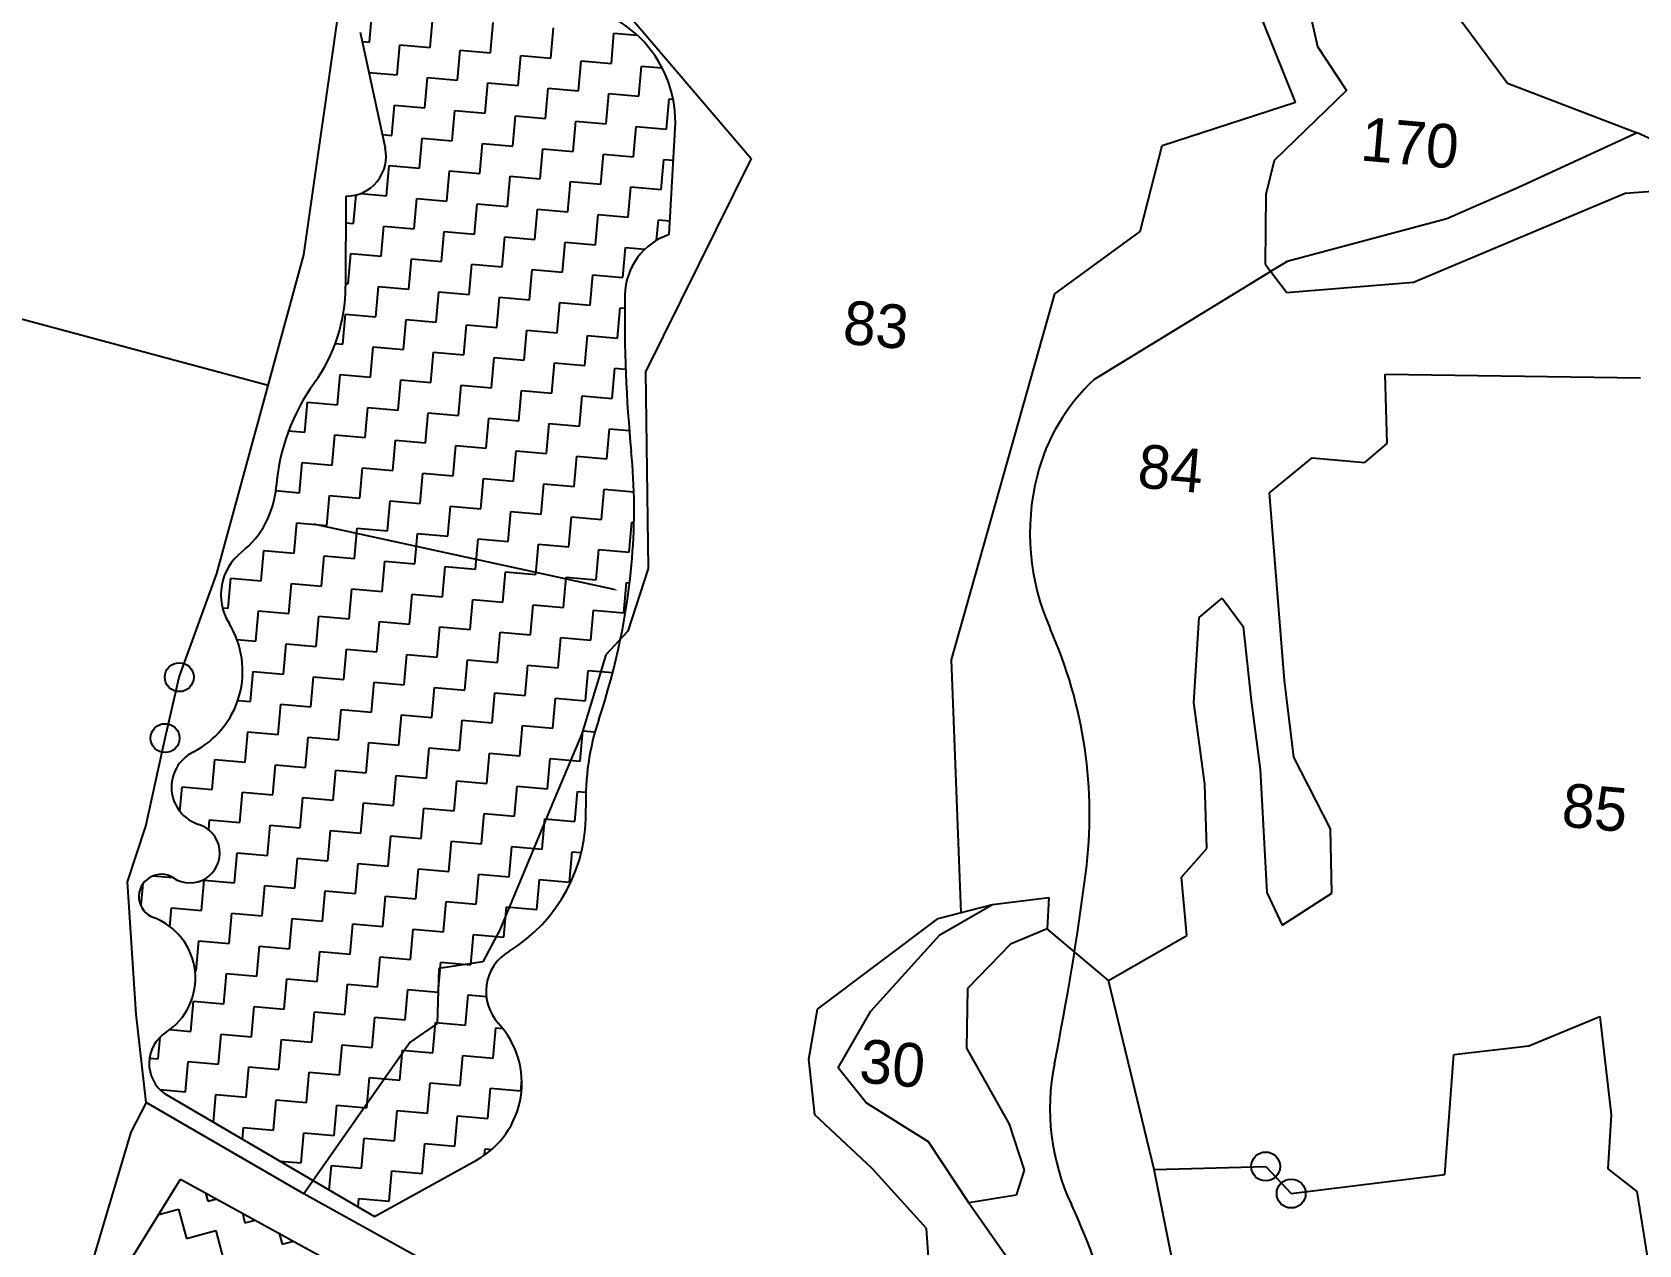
# Model space of a CAD drawing. Header units: metres. Extents: x 333510 to 337908, y 1785719 to 1790014.
# Drawn here: x 335626 to 336291, y 1789031 to 1789532 of the extents above; entities that cross this region are included whole.
import ezdxf

# ---------------------------------------------------------------- set-up
doc = ezdxf.new("R2010")
doc.units = ezdxf.units.M
doc.header["$MEASUREMENT"] = 0
for name, color, linetype in [('LINE_WATER', 4, 'Continuous'), ('OFF', 1, 'Continuous'), ('POLY_HATCH', 12, 'Continuous'), ('POLY_PARCEL', 6, 'Continuous'), ('POLY_WATER', 4, 'Continuous'), ('SYM_ARROW', 1, 'Continuous'), ('TEXT_PARCEL', 7, 'Continuous')]:
    doc.layers.add(name, color=color, linetype=linetype)
doc.styles.add('TEXT_MAP', font='', dxfattribs={"height": 0.3})
doc.styles.get('TEXT_MAP').set_extended_font_data('Kruti Dev 050')

msp = doc.modelspace()

# ---------------------------------------------------------------- linework, layer by layer
for centre in [(335687.18, 1789265.39), (335681.28, 1789240.19), (336136.29, 1789063.13), (336146.83, 1789051.96)]:
    msp.add_circle(centre, 5.98)
at = {"layer": 'LINE_WATER'}
msp.add_line((336065.52, 1789388.53), (336138.31, 1789433.04), dxfattribs=at)
for centre, radius, start, end in [((336120.69, 1789328.69), 81.39, 132.67485, 165.88603), ((336135.83, 1789324.89), 97, 165.88603, 203.96082), ((335874.33, 1789208.67), 189.16, 352.66423, 23.96082), ((334934.03, 1789329.73), 1137.22, 348.63047, 352.66423), ((336140.48, 1789087.13), 93.38, 168.63047, 205.1546), ((335828.84, 1788940.79), 250.91, 0.56512, 25.1546)]:
    msp.add_arc(centre, radius, start, end, dxfattribs=at)
at = {"layer": 'OFF'}
for p, q in [((336144.91, 1789424.43), (336138.31, 1789433.04)), ((336013.53, 1789048.04), (336039.5, 1789011.34))]:
    msp.add_line(p, q, dxfattribs=at)
at = {"layer": 'POLY_HATCH', "linetype": 'Continuous'}
for p, q in [((335765.83, 1789527.95), (335766.94, 1789540.44)), ((335790.82, 1789525.74), (335791.92, 1789538.24)), ((335815.81, 1789523.54), (335816.91, 1789536.03)), ((335840.8, 1789521.34), (335841.9, 1789533.83)), ((335865.78, 1789519.13), (335866.88, 1789531.63)), ((335866.88, 1789531.63), (335876.49, 1789530.78)), ((335762.81, 1789528.21), (335765.83, 1789527.95)), ((335777.23, 1789514.35), (335778.33, 1789526.85)), ((335778.33, 1789526.85), (335790.82, 1789525.74)), ((335802.21, 1789512.15), (335803.31, 1789524.64)), ((335803.31, 1789524.64), (335815.81, 1789523.54)), ((335827.2, 1789509.95), (335828.3, 1789522.44)), ((335828.3, 1789522.44), (335840.8, 1789521.34)), ((335765.58, 1789515.38), (335777.23, 1789514.35)), ((335852.19, 1789507.74), (335853.29, 1789520.24)), ((335853.29, 1789520.24), (335865.78, 1789519.13)), ((335877.17, 1789505.54), (335878.28, 1789518.03)), ((335878.28, 1789518.03), (335886.78, 1789517.28)), ((335788.62, 1789500.76), (335789.72, 1789513.25)), ((335789.72, 1789513.25), (335802.21, 1789512.15)), ((335813.6, 1789498.55), (335814.71, 1789511.05)), ((335814.71, 1789511.05), (335827.2, 1789509.95)), ((335838.59, 1789496.35), (335839.69, 1789508.84)), ((335839.69, 1789508.84), (335852.19, 1789507.74)), ((335863.58, 1789494.15), (335864.68, 1789506.64)), ((335864.68, 1789506.64), (335877.17, 1789505.54)), ((335888.57, 1789491.94), (335889.67, 1789504.44)), ((335889.67, 1789504.44), (335891.31, 1789504.29)), ((335775.02, 1789489.36), (335776.12, 1789501.86)), ((335776.12, 1789501.86), (335788.62, 1789500.76)), ((335800.01, 1789487.16), (335801.11, 1789499.66)), ((335801.11, 1789499.66), (335813.6, 1789498.55)), ((335825, 1789484.96), (335826.1, 1789497.45)), ((335826.1, 1789497.45), (335838.59, 1789496.35)), ((335771.1, 1789489.71), (335775.02, 1789489.36)), ((335849.98, 1789482.76), (335851.09, 1789495.25)), ((335851.09, 1789495.25), (335863.58, 1789494.15)), ((335874.97, 1789480.55), (335876.07, 1789493.05)), ((335876.07, 1789493.05), (335888.57, 1789491.94)), ((335786.41, 1789475.77), (335787.52, 1789488.26)), ((335787.52, 1789488.26), (335800.01, 1789487.16)), ((335811.4, 1789473.57), (335812.5, 1789486.06)), ((335812.5, 1789486.06), (335825, 1789484.96)), ((335836.39, 1789471.36), (335837.49, 1789483.86)), ((335837.49, 1789483.86), (335849.98, 1789482.76)), ((335772.82, 1789464.38), (335773.92, 1789476.87)), ((335773.92, 1789476.87), (335786.41, 1789475.77)), ((335861.38, 1789469.16), (335862.48, 1789481.65)), ((335862.48, 1789481.65), (335874.97, 1789480.55)), ((335886.36, 1789466.96), (335887.47, 1789479.45)), ((335887.47, 1789479.45), (335891.44, 1789479.1)), ((335797.81, 1789462.17), (335798.91, 1789474.67)), ((335798.91, 1789474.67), (335811.4, 1789473.57)), ((335822.79, 1789459.97), (335823.9, 1789472.46)), ((335823.9, 1789472.46), (335836.39, 1789471.36)), ((335847.78, 1789457.77), (335848.88, 1789470.26)), ((335848.88, 1789470.26), (335861.38, 1789469.16)), ((335759.22, 1789452.99), (335760.26, 1789464.75)), ((335762.07, 1789465.33), (335772.82, 1789464.38)), ((335784.21, 1789450.78), (335785.31, 1789463.28)), ((335785.31, 1789463.28), (335797.81, 1789462.17)), ((335872.77, 1789455.56), (335873.87, 1789468.06)), ((335873.87, 1789468.06), (335886.36, 1789466.96)), ((335809.2, 1789448.58), (335810.3, 1789461.07)), ((335810.3, 1789461.07), (335822.79, 1789459.97)), ((335834.19, 1789446.38), (335835.29, 1789458.87)), ((335835.29, 1789458.87), (335847.78, 1789457.77)), ((335859.17, 1789444.17), (335860.27, 1789456.67)), ((335860.27, 1789456.67), (335872.77, 1789455.56)), ((335755.98, 1789453.27), (335759.22, 1789452.99)), ((335770.62, 1789439.39), (335771.72, 1789451.88)), ((335771.72, 1789451.88), (335784.21, 1789450.78)), ((335795.6, 1789437.19), (335796.7, 1789449.68)), ((335796.7, 1789449.68), (335809.2, 1789448.58)), ((335884.51, 1789445.97), (335885.26, 1789454.46)), ((335885.26, 1789454.46), (335890.06, 1789454.04)), ((335820.59, 1789434.98), (335821.69, 1789447.48)), ((335821.69, 1789447.48), (335834.19, 1789446.38)), ((335845.58, 1789432.78), (335846.68, 1789445.27)), ((335846.68, 1789445.27), (335859.17, 1789444.17)), ((335870.57, 1789430.58), (335871.67, 1789443.07)), ((335871.67, 1789443.07), (335879.73, 1789442.36)), ((335757.02, 1789428), (335758.12, 1789440.49)), ((335758.12, 1789440.49), (335770.62, 1789439.39)), ((335782.01, 1789425.8), (335783.11, 1789438.29)), ((335783.11, 1789438.29), (335795.6, 1789437.19)), ((335807, 1789423.59), (335808.1, 1789436.09)), ((335808.1, 1789436.09), (335820.59, 1789434.98)), ((335831.98, 1789421.39), (335833.08, 1789433.88)), ((335833.08, 1789433.88), (335845.58, 1789432.78)), ((335856.97, 1789419.19), (335858.07, 1789431.68)), ((335858.07, 1789431.68), (335870.57, 1789430.58)), ((335755.92, 1789428.1), (335757.02, 1789428)), ((335768.41, 1789414.4), (335769.51, 1789426.9)), ((335769.51, 1789426.9), (335782.01, 1789425.8)), ((335793.4, 1789412.2), (335794.5, 1789424.69)), ((335794.5, 1789424.69), (335807, 1789423.59)), ((335818.39, 1789410), (335819.49, 1789422.49)), ((335819.49, 1789422.49), (335831.98, 1789421.39)), ((335843.37, 1789407.79), (335844.48, 1789420.29)), ((335844.48, 1789420.29), (335856.97, 1789419.19)), ((335868.36, 1789405.59), (335869.46, 1789418.08)), ((335869.46, 1789418.08), (335871.31, 1789417.92)), ((335754.82, 1789403.01), (335755.92, 1789415.5)), ((335755.92, 1789415.5), (335768.41, 1789414.4)), ((335779.81, 1789400.81), (335780.91, 1789413.3)), ((335780.91, 1789413.3), (335793.4, 1789412.2)), ((335804.79, 1789398.6), (335805.89, 1789411.1)), ((335805.89, 1789411.1), (335818.39, 1789410)), ((335751.65, 1789403.29), (335754.82, 1789403.01)), ((335829.78, 1789396.4), (335830.88, 1789408.9)), ((335830.88, 1789408.9), (335843.37, 1789407.79)), ((335854.77, 1789394.2), (335855.87, 1789406.69)), ((335855.87, 1789406.69), (335868.36, 1789405.59)), ((335766.21, 1789389.42), (335767.31, 1789401.91)), ((335767.31, 1789401.91), (335779.81, 1789400.81)), ((335791.2, 1789387.21), (335792.3, 1789399.71)), ((335792.3, 1789399.71), (335804.79, 1789398.6)), ((335816.18, 1789385.01), (335817.29, 1789397.5)), ((335817.29, 1789397.5), (335829.78, 1789396.4)), ((335752.61, 1789378.02), (335753.72, 1789390.52)), ((335753.72, 1789390.52), (335766.21, 1789389.42)), ((335841.17, 1789382.81), (335842.27, 1789395.3)), ((335842.27, 1789395.3), (335854.77, 1789394.2)), ((335866.16, 1789380.6), (335867.26, 1789393.1)), ((335867.26, 1789393.1), (335871.68, 1789392.71)), ((335777.6, 1789375.82), (335778.7, 1789388.31)), ((335778.7, 1789388.31), (335791.2, 1789387.21)), ((335802.59, 1789373.62), (335803.69, 1789386.11)), ((335803.69, 1789386.11), (335816.18, 1789385.01)), ((335827.58, 1789371.41), (335828.68, 1789383.91)), ((335828.68, 1789383.91), (335841.17, 1789382.81)), ((335739.02, 1789366.63), (335740.12, 1789379.13)), ((335740.12, 1789379.13), (335752.61, 1789378.02)), ((335764.01, 1789364.43), (335765.11, 1789376.92)), ((335765.11, 1789376.92), (335777.6, 1789375.82)), ((335852.56, 1789369.21), (335853.67, 1789381.7)), ((335853.67, 1789381.7), (335866.16, 1789380.6)), ((335788.99, 1789362.23), (335790.1, 1789374.72)), ((335790.1, 1789374.72), (335802.59, 1789373.62)), ((335813.98, 1789360.02), (335815.08, 1789372.52)), ((335815.08, 1789372.52), (335827.58, 1789371.41)), ((335838.97, 1789357.82), (335840.07, 1789370.31)), ((335840.07, 1789370.31), (335852.56, 1789369.21)), ((335732.38, 1789367.22), (335739.02, 1789366.63)), ((335750.41, 1789353.04), (335751.51, 1789365.53)), ((335751.51, 1789365.53), (335764.01, 1789364.43)), ((335775.4, 1789350.83), (335776.5, 1789363.33)), ((335776.5, 1789363.33), (335788.99, 1789362.23)), ((335863.96, 1789355.62), (335865.06, 1789368.11)), ((335865.06, 1789368.11), (335873.21, 1789367.39)), ((335800.39, 1789348.63), (335801.49, 1789361.12)), ((335801.49, 1789361.12), (335813.98, 1789360.02)), ((335825.37, 1789346.43), (335826.47, 1789358.92)), ((335826.47, 1789358.92), (335838.97, 1789357.82)), ((335850.36, 1789344.22), (335851.46, 1789356.72)), ((335851.46, 1789356.72), (335863.96, 1789355.62)), ((335736.82, 1789341.64), (335737.92, 1789354.14)), ((335737.92, 1789354.14), (335750.41, 1789353.04)), ((335761.8, 1789339.44), (335762.91, 1789351.94)), ((335762.91, 1789351.94), (335775.4, 1789350.83)), ((335786.79, 1789337.24), (335787.89, 1789349.73)), ((335787.89, 1789349.73), (335800.39, 1789348.63)), ((335811.78, 1789335.04), (335812.88, 1789347.53)), ((335812.88, 1789347.53), (335825.37, 1789346.43)), ((335836.77, 1789332.83), (335837.87, 1789345.33)), ((335837.87, 1789345.33), (335850.36, 1789344.22)), ((335861.75, 1789330.63), (335862.85, 1789343.12)), ((335862.85, 1789343.12), (335875.09, 1789342.04)), ((335727.09, 1789342.5), (335736.82, 1789341.64)), ((335748.21, 1789328.05), (335749.31, 1789340.54)), ((335749.31, 1789340.54), (335761.8, 1789339.44)), ((335773.2, 1789325.85), (335774.3, 1789338.34)), ((335774.3, 1789338.34), (335786.79, 1789337.24)), ((335798.18, 1789323.64), (335799.28, 1789336.14)), ((335799.28, 1789336.14), (335811.78, 1789335.04)), ((335823.17, 1789321.44), (335824.27, 1789333.93)), ((335824.27, 1789333.93), (335836.77, 1789332.83)), ((335848.16, 1789319.24), (335849.26, 1789331.73)), ((335849.26, 1789331.73), (335861.75, 1789330.63)), ((335873.14, 1789317.03), (335874.25, 1789329.53)), ((335874.25, 1789329.53), (335875.15, 1789329.45)), ((335734.61, 1789316.66), (335735.71, 1789329.15)), ((335735.71, 1789329.15), (335748.21, 1789328.05)), ((335759.6, 1789314.45), (335760.7, 1789326.95)), ((335760.7, 1789326.95), (335773.2, 1789325.85)), ((335784.59, 1789312.25), (335785.69, 1789324.74)), ((335785.69, 1789324.74), (335798.18, 1789323.64)), ((335721.02, 1789305.27), (335722.12, 1789317.76)), ((335722.12, 1789317.76), (335734.61, 1789316.66)), ((335809.57, 1789310.05), (335810.68, 1789322.54)), ((335810.68, 1789322.54), (335823.17, 1789321.44)), ((335834.56, 1789307.84), (335835.66, 1789320.34)), ((335835.66, 1789320.34), (335848.16, 1789319.24)), ((335859.55, 1789305.64), (335860.65, 1789318.14)), ((335860.65, 1789318.14), (335873.14, 1789317.03)), ((335746.01, 1789303.06), (335747.11, 1789315.56)), ((335747.11, 1789315.56), (335759.6, 1789314.45)), ((335770.99, 1789300.86), (335772.09, 1789313.35)), ((335772.09, 1789313.35), (335784.59, 1789312.25)), ((335795.98, 1789298.66), (335797.08, 1789311.15)), ((335797.08, 1789311.15), (335809.57, 1789310.05)), ((335707.42, 1789293.87), (335708.52, 1789306.37)), ((335708.52, 1789306.37), (335721.02, 1789305.27)), ((335732.41, 1789291.67), (335733.51, 1789304.16)), ((335733.51, 1789304.16), (335746.01, 1789303.06)), ((335820.97, 1789296.45), (335822.07, 1789308.95)), ((335822.07, 1789308.95), (335834.56, 1789307.84)), ((335845.95, 1789294.25), (335847.06, 1789306.74)), ((335847.06, 1789306.74), (335859.55, 1789305.64)), ((335870.94, 1789292.05), (335872.04, 1789304.54)), ((335872.04, 1789304.54), (335873.34, 1789304.43)), ((335757.4, 1789289.47), (335758.5, 1789301.96)), ((335758.5, 1789301.96), (335770.99, 1789300.86)), ((335782.38, 1789287.26), (335783.49, 1789299.76)), ((335783.49, 1789299.76), (335795.98, 1789298.66)), ((335807.37, 1789285.06), (335808.47, 1789297.55)), ((335808.47, 1789297.55), (335820.97, 1789296.45)), ((335705.04, 1789294.08), (335707.42, 1789293.87)), ((335718.81, 1789280.28), (335719.92, 1789292.77)), ((335719.92, 1789292.77), (335732.41, 1789291.67)), ((335743.8, 1789278.07), (335744.9, 1789290.57)), ((335744.9, 1789290.57), (335757.4, 1789289.47)), ((335832.36, 1789282.86), (335833.46, 1789295.35)), ((335833.46, 1789295.35), (335845.95, 1789294.25)), ((335857.35, 1789280.65), (335858.45, 1789293.15)), ((335858.45, 1789293.15), (335870.94, 1789292.05)), ((335768.79, 1789275.87), (335769.89, 1789288.37)), ((335769.89, 1789288.37), (335782.38, 1789287.26)), ((335793.78, 1789273.67), (335794.88, 1789286.16)), ((335794.88, 1789286.16), (335807.37, 1789285.06)), ((335818.76, 1789271.47), (335819.87, 1789283.96)), ((335819.87, 1789283.96), (335832.36, 1789282.86)), ((335711.02, 1789280.97), (335718.81, 1789280.28)), ((335730.21, 1789266.68), (335731.31, 1789279.18)), ((335731.31, 1789279.18), (335743.8, 1789278.07)), ((335755.19, 1789264.48), (335756.3, 1789276.97)), ((335756.3, 1789276.97), (335768.79, 1789275.87)), ((335843.75, 1789269.26), (335844.85, 1789281.76)), ((335844.85, 1789281.76), (335857.35, 1789280.65)), ((335780.18, 1789262.28), (335781.28, 1789274.77)), ((335781.28, 1789274.77), (335793.78, 1789273.67)), ((335805.17, 1789260.07), (335806.27, 1789272.57)), ((335806.27, 1789272.57), (335818.76, 1789271.47)), ((335830.16, 1789257.87), (335831.26, 1789270.36)), ((335831.26, 1789270.36), (335843.75, 1789269.26)), ((335716.61, 1789255.29), (335717.71, 1789267.78)), ((335717.71, 1789267.78), (335730.21, 1789266.68)), ((335741.6, 1789253.09), (335742.7, 1789265.58)), ((335742.7, 1789265.58), (335755.19, 1789264.48)), ((335766.59, 1789250.88), (335767.69, 1789263.38)), ((335767.69, 1789263.38), (335780.18, 1789262.28)), ((335855.14, 1789255.67), (335856.24, 1789268.16)), ((335856.24, 1789268.16), (335866.35, 1789267.27)), ((335791.57, 1789248.68), (335792.67, 1789261.17)), ((335792.67, 1789261.17), (335805.17, 1789260.07)), ((335816.56, 1789246.48), (335817.66, 1789258.97)), ((335817.66, 1789258.97), (335830.16, 1789257.87)), ((335841.55, 1789244.27), (335842.65, 1789256.77)), ((335842.65, 1789256.77), (335855.14, 1789255.67)), ((335711.35, 1789255.75), (335716.61, 1789255.29)), ((335728, 1789241.7), (335729.11, 1789254.19)), ((335729.11, 1789254.19), (335741.6, 1789253.09)), ((335752.99, 1789239.49), (335754.09, 1789251.99)), ((335754.09, 1789251.99), (335766.59, 1789250.88)), ((335777.98, 1789237.29), (335779.08, 1789249.78)), ((335779.08, 1789249.78), (335791.57, 1789248.68)), ((335802.97, 1789235.09), (335804.07, 1789247.58)), ((335804.07, 1789247.58), (335816.56, 1789246.48)), ((335827.95, 1789232.88), (335829.05, 1789245.38)), ((335829.05, 1789245.38), (335841.55, 1789244.27)), ((335852.94, 1789230.68), (335854.04, 1789243.17)), ((335854.04, 1789243.17), (335859, 1789242.74)), ((335714.41, 1789230.3), (335715.51, 1789242.8)), ((335715.51, 1789242.8), (335728, 1789241.7)), ((335739.4, 1789228.1), (335740.5, 1789240.59)), ((335740.5, 1789240.59), (335752.99, 1789239.49)), ((335764.38, 1789225.9), (335765.48, 1789238.39)), ((335765.48, 1789238.39), (335777.98, 1789237.29)), ((335700.81, 1789218.91), (335701.91, 1789231.41)), ((335701.91, 1789231.41), (335714.41, 1789230.3)), ((335789.37, 1789223.69), (335790.47, 1789236.19)), ((335790.47, 1789236.19), (335802.97, 1789235.09)), ((335814.36, 1789221.49), (335815.46, 1789233.98)), ((335815.46, 1789233.98), (335827.95, 1789232.88)), ((335839.34, 1789219.29), (335840.45, 1789231.78)), ((335840.45, 1789231.78), (335852.94, 1789230.68)), ((335725.8, 1789216.71), (335726.9, 1789229.2)), ((335726.9, 1789229.2), (335739.4, 1789228.1)), ((335750.79, 1789214.51), (335751.89, 1789227)), ((335751.89, 1789227), (335764.38, 1789225.9)), ((335775.77, 1789212.3), (335776.88, 1789224.8)), ((335776.88, 1789224.8), (335789.37, 1789223.69)), ((335687.43, 1789209.9), (335688.32, 1789220.01)), ((335688.32, 1789220.01), (335700.81, 1789218.91)), ((335712.21, 1789205.32), (335713.31, 1789217.81)), ((335713.31, 1789217.81), (335725.8, 1789216.71)), ((335800.76, 1789210.1), (335801.86, 1789222.59)), ((335801.86, 1789222.59), (335814.36, 1789221.49)), ((335825.75, 1789207.9), (335826.85, 1789220.39)), ((335826.85, 1789220.39), (335839.34, 1789219.29)), ((335850.74, 1789205.69), (335851.84, 1789218.19)), ((335851.84, 1789218.19), (335855.26, 1789217.88)), ((335737.19, 1789203.11), (335738.29, 1789215.61)), ((335738.29, 1789215.61), (335750.79, 1789214.51)), ((335762.18, 1789200.91), (335763.28, 1789213.4)), ((335763.28, 1789213.4), (335775.77, 1789212.3)), ((335787.17, 1789198.71), (335788.27, 1789211.2)), ((335788.27, 1789211.2), (335800.76, 1789210.1)), ((335699.35, 1789202.31), (335699.71, 1789206.42)), ((335699.71, 1789206.42), (335712.21, 1789205.32)), ((335723.6, 1789191.72), (335724.7, 1789204.21)), ((335724.7, 1789204.21), (335737.19, 1789203.11)), ((335812.15, 1789196.5), (335813.26, 1789209)), ((335813.26, 1789209), (335825.75, 1789207.9)), ((335837.14, 1789194.3), (335838.24, 1789206.79)), ((335838.24, 1789206.79), (335850.74, 1789205.69)), ((335748.58, 1789189.52), (335749.69, 1789202.01)), ((335749.69, 1789202.01), (335762.18, 1789200.91)), ((335773.57, 1789187.31), (335774.67, 1789199.81)), ((335774.67, 1789199.81), (335787.17, 1789198.71)), ((335798.56, 1789185.11), (335799.66, 1789197.61)), ((335799.66, 1789197.61), (335812.15, 1789196.5)), ((335710, 1789180.33), (335711.1, 1789192.82)), ((335711.1, 1789192.82), (335723.6, 1789191.72)), ((335734.99, 1789178.13), (335736.09, 1789190.62)), ((335736.09, 1789190.62), (335748.58, 1789189.52)), ((335823.55, 1789182.91), (335824.65, 1789195.4)), ((335824.65, 1789195.4), (335837.14, 1789194.3)), ((335848.53, 1789180.71), (335849.63, 1789193.2)), ((335849.63, 1789193.2), (335853.35, 1789192.87)), ((335676.39, 1789183.29), (335684.44, 1789182.58)), ((335759.98, 1789175.92), (335761.08, 1789188.42)), ((335761.08, 1789188.42), (335773.57, 1789187.31)), ((335784.96, 1789173.72), (335786.07, 1789186.21)), ((335786.07, 1789186.21), (335798.56, 1789185.11)), ((335809.95, 1789171.52), (335811.05, 1789184.01)), ((335811.05, 1789184.01), (335823.55, 1789182.91)), ((335671.42, 1789171.14), (335672.21, 1789180.08)), ((335696.41, 1789168.94), (335697.51, 1789181.43)), ((335697.51, 1789181.43), (335710, 1789180.33)), ((335721.39, 1789166.73), (335722.5, 1789179.23)), ((335722.5, 1789179.23), (335734.99, 1789178.13)), ((335746.38, 1789164.53), (335747.48, 1789177.02)), ((335747.48, 1789177.02), (335759.98, 1789175.92)), ((335834.94, 1789169.31), (335836.04, 1789181.81)), ((335836.04, 1789181.81), (335848.53, 1789180.71)), ((335671.16, 1789171.16), (335671.42, 1789171.14)), ((335683.23, 1789162.33), (335683.91, 1789170.04)), ((335683.91, 1789170.04), (335696.41, 1789168.94)), ((335771.37, 1789162.33), (335772.47, 1789174.82)), ((335772.47, 1789174.82), (335784.96, 1789173.72)), ((335796.36, 1789160.12), (335797.46, 1789172.62)), ((335797.46, 1789172.62), (335809.95, 1789171.52)), ((335821.34, 1789157.92), (335822.44, 1789170.41)), ((335822.44, 1789170.41), (335834.94, 1789169.31)), ((335707.8, 1789155.34), (335708.9, 1789167.84)), ((335708.9, 1789167.84), (335721.39, 1789166.73)), ((335732.79, 1789153.14), (335733.89, 1789165.63)), ((335733.89, 1789165.63), (335746.38, 1789164.53)), ((335757.77, 1789150.94), (335758.87, 1789163.43)), ((335758.87, 1789163.43), (335771.37, 1789162.33)), ((335782.76, 1789148.73), (335783.86, 1789161.23)), ((335783.86, 1789161.23), (335796.36, 1789160.12)), ((335807.75, 1789146.53), (335808.85, 1789159.02)), ((335808.85, 1789159.02), (335821.34, 1789157.92)), ((335694.2, 1789143.95), (335695.31, 1789156.44)), ((335695.31, 1789156.44), (335707.8, 1789155.34)), ((335719.19, 1789141.75), (335720.29, 1789154.24)), ((335720.29, 1789154.24), (335732.79, 1789153.14)), ((335744.18, 1789139.54), (335745.28, 1789152.04)), ((335745.28, 1789152.04), (335757.77, 1789150.94)), ((335693.68, 1789144), (335694.2, 1789143.95)), ((335769.17, 1789137.34), (335770.27, 1789149.83)), ((335770.27, 1789149.83), (335782.76, 1789148.73)), ((335794.15, 1789135.14), (335795.25, 1789147.63)), ((335795.25, 1789147.63), (335807.75, 1789146.53)), ((335705.6, 1789130.35), (335706.7, 1789142.85)), ((335706.7, 1789142.85), (335719.19, 1789141.75)), ((335730.58, 1789128.15), (335731.68, 1789140.64)), ((335731.68, 1789140.64), (335744.18, 1789139.54)), ((335755.57, 1789125.95), (335756.67, 1789138.44)), ((335756.67, 1789138.44), (335769.17, 1789137.34)), ((335692, 1789118.96), (335693.1, 1789131.46)), ((335693.1, 1789131.46), (335705.6, 1789130.35)), ((335780.56, 1789123.74), (335781.66, 1789136.24)), ((335781.66, 1789136.24), (335794.15, 1789135.14)), ((335805.54, 1789121.54), (335806.65, 1789134.04)), ((335806.65, 1789134.04), (335814.12, 1789133.38)), ((335716.99, 1789116.76), (335718.09, 1789129.25)), ((335718.09, 1789129.25), (335730.58, 1789128.15)), ((335741.97, 1789114.56), (335743.08, 1789127.05)), ((335743.08, 1789127.05), (335755.57, 1789125.95)), ((335766.96, 1789112.35), (335768.06, 1789124.85)), ((335768.06, 1789124.85), (335780.56, 1789123.74)), ((335683.28, 1789119.73), (335692, 1789118.96)), ((335703.39, 1789105.37), (335704.49, 1789117.86)), ((335704.49, 1789117.86), (335716.99, 1789116.76)), ((335791.95, 1789110.15), (335793.05, 1789122.64)), ((335793.05, 1789122.64), (335805.54, 1789121.54)), ((335816.94, 1789107.95), (335818.04, 1789120.44)), ((335818.04, 1789120.44), (335820.89, 1789120.19)), ((335678.41, 1789107.57), (335679.2, 1789116.6)), ((335728.38, 1789103.16), (335729.48, 1789115.66)), ((335729.48, 1789115.66), (335741.97, 1789114.56)), ((335753.37, 1789100.96), (335754.47, 1789113.45)), ((335754.47, 1789113.45), (335766.96, 1789112.35)), ((335778.35, 1789098.76), (335779.46, 1789111.25)), ((335779.46, 1789111.25), (335791.95, 1789110.15)), ((335674.84, 1789107.88), (335678.41, 1789107.57)), ((335689.8, 1789093.98), (335690.9, 1789106.47)), ((335690.9, 1789106.47), (335703.39, 1789105.37)), ((335714.78, 1789091.77), (335715.89, 1789104.27)), ((335715.89, 1789104.27), (335728.38, 1789103.16)), ((335803.34, 1789096.55), (335804.44, 1789109.05)), ((335804.44, 1789109.05), (335816.94, 1789107.95)), ((335739.77, 1789089.57), (335740.87, 1789102.06)), ((335740.87, 1789102.06), (335753.37, 1789100.96)), ((335764.76, 1789087.37), (335765.86, 1789099.86)), ((335765.86, 1789099.86), (335778.35, 1789098.76)), ((335789.75, 1789085.16), (335790.85, 1789097.66)), ((335790.85, 1789097.66), (335803.34, 1789096.55)), ((335828.33, 1789094.35), (335828.74, 1789099.04)), ((335679.15, 1789094.91), (335689.8, 1789093.98)), ((335701.28, 1789081.42), (335702.29, 1789092.87)), ((335702.29, 1789092.87), (335714.78, 1789091.77)), ((335726.18, 1789078.18), (335727.28, 1789090.67)), ((335727.28, 1789090.67), (335739.77, 1789089.57)), ((335814.73, 1789082.96), (335815.84, 1789095.45)), ((335815.84, 1789095.45), (335828.33, 1789094.35)), ((335751.16, 1789075.97), (335752.27, 1789088.47)), ((335752.27, 1789088.47), (335764.76, 1789087.37)), ((335776.15, 1789073.77), (335777.25, 1789086.26)), ((335777.25, 1789086.26), (335789.75, 1789085.16)), ((335801.14, 1789071.57), (335802.24, 1789084.06)), ((335802.24, 1789084.06), (335814.73, 1789082.96)), ((335713.25, 1789074.39), (335713.68, 1789079.28)), ((335713.68, 1789079.28), (335726.18, 1789078.18)), ((335737.57, 1789064.58), (335738.67, 1789077.08)), ((335738.67, 1789077.08), (335751.16, 1789075.97)), ((335762.56, 1789062.38), (335763.66, 1789074.87)), ((335763.66, 1789074.87), (335776.15, 1789073.77)), ((335787.54, 1789060.18), (335788.64, 1789072.67)), ((335788.64, 1789072.67), (335801.14, 1789071.57)), ((335813.4, 1789067.88), (335813.63, 1789070.47)), ((335813.63, 1789070.47), (335816.37, 1789070.22)), ((335728.64, 1789065.37), (335737.57, 1789064.58)), ((335749.17, 1789053.33), (335750.06, 1789063.48)), ((335750.06, 1789063.48), (335762.56, 1789062.38)), ((335773.95, 1789048.78), (335775.05, 1789061.28)), ((335775.05, 1789061.28), (335787.54, 1789060.18)), ((335698.03, 1789052.27), (335698.97, 1789048.73)), ((335678.65, 1789043.3), (335686.86, 1789045.5)), ((335686.86, 1789045.5), (335690.1, 1789033.38)), ((335698.97, 1789048.73), (335702.67, 1789049.72)), ((335713.25, 1789043.91), (335714.33, 1789039.86)), ((335761.14, 1789046.31), (335761.45, 1789049.88)), ((335761.45, 1789049.88), (335773.95, 1789048.78)), ((335714.33, 1789039.86), (335718.57, 1789040.99)), ((335690.1, 1789033.38), (335702.21, 1789036.62)), ((335702.21, 1789036.62), (335705.45, 1789024.5)), ((335728.46, 1789035.55), (335729.68, 1789030.98)), ((335729.68, 1789030.98), (335734.46, 1789032.25))]:
    msp.add_line(p, q, dxfattribs=at)
at = {"layer": 'POLY_HATCH'}
for p, q in [((335761.99, 1789532.04), (335772.3, 1789484.16)), ((335889.74, 1789448.35), (335892.16, 1789492.14)), ((335756.01, 1789464.25), (335755.91, 1789426.91)), ((335681.09, 1789093.26), (335767.82, 1789042.39)), ((335767.82, 1789042.39), (335810.01, 1789065.75)), ((335656.55, 1789007.66), (335687.72, 1789057.93)), ((335687.72, 1789057.93), (335771.17, 1789012.09))]:
    msp.add_line(p, q, dxfattribs=at)
for centre, radius, start, end in [((335843.34, 1789494.84), 48.9, 356.83954, 88.53334), ((335756.22, 1789480.7), 16.45, 269.28693, 12.15264), ((335898.17, 1789422.93), 26.79, 108.33414, 178.95309), ((335687.43, 1789427.09), 68.48, 324.23234, 359.85113), ((336423.33, 1789413.33), 552.03, 178.95309, 185.68799), ((335811.91, 1789337.41), 84.93, 144.23234, 175.52525), ((335633.28, 1789334.64), 241.93, 355.25301, 5.68799), ((335689.22, 1789347.02), 38.13, 308.37991, 355.52525), ((335726.85, 1789299.51), 22.47, 128.37991, 211.73474), ((335592.82, 1789338), 282.52, 341.40442, 355.25301), ((335675.74, 1789267.9), 37.62, 296.92826, 31.73474), ((335958.08, 1789215.11), 102.86, 161.40442, 182.06265), ((335700.1, 1789219.94), 16.17, 116.92826, 252.52316), ((335788.63, 1789209), 66.7, 301.36739, 2.06265), ((335691.53, 1789192.73), 12.37, 236.71683, 72.52316), ((335679.69, 1789174.68), 9.22, 56.71683, 249.56464), ((335667.14, 1789141.01), 26.71, 302.99877, 69.56464), ((335833.49, 1789135.41), 19.48, 121.36739, 222.62734), ((335690.05, 1789105.73), 15.36, 122.99877, 234.30731), ((335792.39, 1789097.58), 36.38, 298.96768, 42.62734)]:
    msp.add_arc(centre, radius, start, end, dxfattribs=at)
at = {"layer": 'POLY_PARCEL'}
for p, q in [((335738.71, 1789439.93), (335772.35, 1789676.96)), ((336193.05, 1789569.28), (336236.29, 1789510.99)), ((335867.99, 1789544.91), (335923.62, 1789479.84)), ((336236.29, 1789510.99), (336289.89, 1789490.44)), ((335723.96, 1789385.95), (335375.64, 1789479.2)), ((335923.62, 1789479.84), (335879.9, 1789391.57)), ((335723.96, 1789385.95), (335738.71, 1789439.93)), ((335879.9, 1789391.57), (335881.07, 1789310.33)), ((336186.49, 1789361.95), (336185.65, 1789390.65)), ((336185.65, 1789390.65), (336291.26, 1789389.11)), ((335702.74, 1789308.28), (335723.96, 1789385.95)), ((336137.82, 1789341.59), (336155.53, 1789356.03)), ((336155.53, 1789356.03), (336177.28, 1789354.11)), ((336177.28, 1789354.11), (336186.49, 1789361.95)), ((336144.05, 1789263.99), (336137.82, 1789341.59)), ((336137.82, 1789341.59), (336137.82, 1789341.59)), ((335881.07, 1789310.33), (335872.65, 1789284.38)), ((335687.18, 1789265.39), (335702.74, 1789308.28)), ((336108.81, 1789290.07), (336118.37, 1789298.07)), ((336118.37, 1789298.07), (336127.03, 1789286.35)), ((336106.55, 1789254.9), (336108.81, 1789290.07)), ((335872.65, 1789284.38), (335863.48, 1789274.69)), ((336127.03, 1789286.35), (336130.23, 1789255.76)), ((335863.48, 1789274.69), (335853.55, 1789242.01)), ((335681.28, 1789240.19), (335687.18, 1789265.39)), ((336147.97, 1789232.3), (336144.05, 1789263.99)), ((336111.17, 1789221.23), (336106.55, 1789254.9)), ((336130.23, 1789255.76), (336134.03, 1789227.21)), ((335673.29, 1789203.79), (335681.28, 1789240.19)), ((335853.55, 1789242.01), (335841.35, 1789212.9)), ((336163.06, 1789202.76), (336147.97, 1789232.3)), ((336134.03, 1789227.21), (336136.72, 1789176.45)), ((336112.02, 1789194.64), (336111.17, 1789221.23)), ((335841.35, 1789212.9), (335819.7, 1789160.99)), ((335665.73, 1789180.78), (335673.29, 1789203.79)), ((336163.67, 1789176.18), (336163.06, 1789202.76)), ((336101.55, 1789182.73), (336112.02, 1789194.64)), ((335669.36, 1789126.08), (335665.73, 1789180.78)), ((336103.7, 1789158.6), (336101.55, 1789182.73)), ((336023.32, 1789171.36), (336046.62, 1789174.27)), ((336046.62, 1789174.27), (336045.94, 1789161.37)), ((336136.72, 1789176.45), (336136.72, 1789176.45)), ((336136.72, 1789176.45), (336143.11, 1789162.83)), ((336143.11, 1789162.83), (336163.67, 1789176.18)), ((335819.7, 1789160.99), (335812.72, 1789147.76)), ((336045.94, 1789161.37), (336030.8, 1789155.03)), ((336071.25, 1789140.08), (336045.94, 1789161.37)), ((336071.25, 1789140.08), (336103.7, 1789158.6)), ((336030.8, 1789155.03), (336013.06, 1789136.66)), ((335794.52, 1789144.99), (335793.83, 1789122.3)), ((335812.72, 1789147.76), (335794.52, 1789144.99)), ((336090.17, 1789061.87), (336071.25, 1789140.08)), ((336013.06, 1789136.66), (336012.63, 1789112.04)), ((335673.42, 1789089.64), (335669.36, 1789126.08)), ((336245.11, 1789113.05), (336274.37, 1789125.19)), ((336274.37, 1789125.19), (336279.11, 1789084.45)), ((335793.83, 1789122.3), (335782.64, 1789114.54)), ((335782.64, 1789114.54), (335738.69, 1789051.86)), ((336012.63, 1789112.04), (336030.29, 1789080.66)), ((336214.04, 1789109.39), (336245.11, 1789113.05)), ((336210.31, 1789059.8), (336214.04, 1789109.39)), ((335673.42, 1789089.64), (335667.09, 1789077.25)), ((335738.69, 1789051.86), (335673.42, 1789089.64)), ((336279.11, 1789084.45), (336277.78, 1789062.17)), ((335667.09, 1789077.25), (335636.98, 1788975.68)), ((336030.29, 1789080.66), (336036.46, 1789061.55)), ((336036.46, 1789061.55), (336033.19, 1789051.27)), ((336090.17, 1789061.87), (336136.29, 1789063.13)), ((336099.95, 1789013.01), (336090.17, 1789061.87)), ((336136.29, 1789063.13), (336146.83, 1789051.96)), ((336146.83, 1789051.96), (336210.31, 1789059.8)), ((336277.78, 1789062.17), (336289.77, 1789052.79)), ((335800.03, 1789017.85), (335738.69, 1789051.86)), ((336033.19, 1789051.27), (336013.53, 1789048.04)), ((336289.77, 1789052.79), (336296.36, 1789011.25))]:
    msp.add_line(p, q, dxfattribs=at)
at = {"layer": 'POLY_WATER'}
for p, q in [((336148.56, 1789503.09), (336121.52, 1789570.82)), ((336147.93, 1789570.42), (336157.68, 1789526.06)), ((336157.68, 1789526.06), (336169.74, 1789507.94)), ((336093.56, 1789485.16), (336148.56, 1789503.09)), ((336169.74, 1789507.94), (336139.87, 1789479.01)), ((336289.89, 1789490.44), (336240.76, 1789467.87)), ((336322.61, 1789475.31), (336289.89, 1789490.44)), ((336084.38, 1789449.57), (336093.56, 1789485.16)), ((336139.87, 1789479.01), (336136.41, 1789464.93)), ((336136.41, 1789464.93), (336136.09, 1789436.3)), ((336197.39, 1789428.7), (336284.97, 1789465.51)), ((336240.76, 1789467.87), (336211.25, 1789454.84)), ((336284.97, 1789465.51), (336298.08, 1789466.4)), ((336049.1, 1789423.9), (336084.38, 1789449.57)), ((336211.25, 1789454.84), (336145.13, 1789437.21)), ((336136.09, 1789436.3), (336138.31, 1789433.04)), ((336145.13, 1789437.21), (336138.31, 1789433.04)), ((336006.34, 1789272.61), (336049.1, 1789423.9)), ((336144.91, 1789424.43), (336197.39, 1789428.7)), ((336010.43, 1789168.09), (336006.34, 1789272.61)), ((336000.93, 1789165.69), (336023.32, 1789171.36)), ((336001.54, 1789158.89), (336023.32, 1789171.36)), ((335951.06, 1789128.14), (336000.93, 1789165.69)), ((335973.08, 1789127.3), (336001.54, 1789158.89)), ((335947.42, 1789107.49), (335951.06, 1789128.14)), ((335959.5, 1789103.91), (335973.08, 1789127.3)), ((335949.95, 1789084.48), (335947.42, 1789107.49)), ((335971.1, 1789089.44), (335959.5, 1789103.91)), ((335973.56, 1789062.34), (335949.95, 1789084.48)), ((335996.91, 1789073.3), (335971.1, 1789089.44)), ((336013.53, 1789048.04), (335996.91, 1789073.3)), ((335996.02, 1789037.56), (335973.56, 1789062.34)), ((335998.85, 1788997.2), (335996.02, 1789037.56))]:
    msp.add_line(p, q, dxfattribs=at)
at = {"layer": 'SYM_ARROW'}
msp.add_lwpolyline([(335866.9, 1789301.62), (335742.76, 1789328.65)], dxfattribs=at)
msp.add_solid([(335866.96, 1789301.91), (335868.66, 1789301.24), (335866.84, 1789301.33)], dxfattribs=at)

# ---------------------------------------------------------------- texts
at = {"layer": 'TEXT_PARCEL', "style": 'TEXT_MAP'}
for s, p in [('170', (336175.09, 1789479.05)), ('83', (335961.06, 1789403.28)), ('84', (336082.86, 1789343.86)), ('85', (336258.23, 1789203.7)), ('30', (335967.86, 1789097.93))]:
    msp.add_text(s, height=18.061, rotation=354.96115, dxfattribs=at).set_placement(p)

doc.saveas('drawing.dxf')
